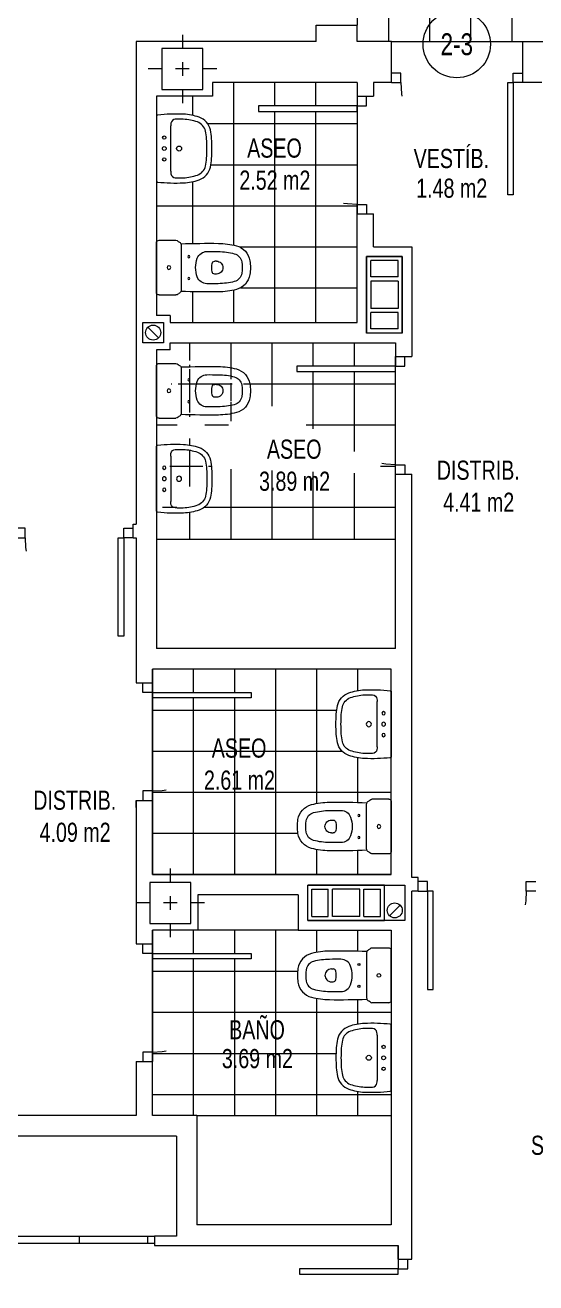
# Model space of a CAD drawing. Header units: millimetres. Extents: x 1426 to 1585, y -58 to 4.
# Drawn here: x 1487.88 to 1491.61, y -49.41 to -40.22 of the extents above; entities that cross this region are included whole.
import ezdxf
from ezdxf.enums import TextEntityAlignment as Align

# ---------------------------------------------------------------- set-up
doc = ezdxf.new("R2010")
doc.units = ezdxf.units.MM
doc.header["$LTSCALE"] = 0.35
doc.linetypes.add('DASHDOT', pattern=[1, 0.5, -0.25, 0, -0.25])
doc.linetypes.add('PUNTOS', pattern=[6.35, 0, -6.35])
for name, color, linetype, lineweight in [('BAJANTES', 9, 'Continuous', 0), ('BARRIDO_PUERTA', 251, 'PUNTOS', 0), ('CARPINTERIA', 4, 'Continuous', 0), ('ESCALERAS', 7, 'Continuous', 0), ('GRAFISMOS', 8, 'DASHDOT', 0), ('MUROS', 1, 'Continuous', 0), ('PILARES', 7, 'Continuous', 0), ('SANITARIOS', 7, 'Continuous', 0), ('SHUNT', 9, 'Continuous', 0), ('SOLERIA', 251, 'Continuous', 0), ('SUPERFICIES', 2, 'Continuous', 0), ('TEXTOS', 3, 'Continuous', 0)]:
    doc.layers.add(name, color=color, linetype=linetype, lineweight=lineweight)
doc.styles.add('SWIS721 Lt', font='swisscl.ttf')

# ---------------------------------------------------------------- blocks, each defined once
blk = doc.blocks.new('S INODORO1')
at = {"layer": 'SANITARIOS'}
for p, q in [((0.1882334308126161, 0), (-0.1882334308126303, 0)), ((-0.1999999999999886, -0.01822664579822231), (-0.1999999999999886, -0.1409999999999627)), ((0.1999999999999886, -0.01822664579822231), (0.1999999999999886, -0.1409999999999627)), ((-0.1918808964199457, -0.156575817573966), (-0.1880054885781419, -0.1619811544979335)), ((-0.163999997858383, -0.17999999999995), (0.1639999999999873, -0.17999999999995)), ((0.1918808985615499, -0.156575817573966), (0.1880054907197461, -0.1619811544979335)), ((-0.04699999999999704, -0.4369999973025642), (-0.04699999999999704, -0.4242945784064887)), ((0.04699999999999704, -0.4369999973025642), (0.04699999999999704, -0.4242945784064887))]:
    blk.add_line(p, q, dxfattribs=at)
blk.add_lwpolyline([(0.1177193807845924, -0.3673107612016917, 0.3145851973718788), (0.0683515056235251, -0.2970423673297677)], format="xyb", dxfattribs=at)
for centre, radius in [((0, -0.09000000000003183), 0.0135), ((0, -0.09000000000003183), 0.0135), ((-0.0800000000000125, -0.23599999999999), 0.0075), ((0.0800000000000125, -0.23599999999999), 0.0075)]:
    blk.add_circle(centre, radius, dxfattribs=at)
for centre, radius, start, end in [((0.1800000000000068, -0.01822664579822231), 0.02, 0, 65.69011829601511), ((-0.1800000000000068, -0.01822664579822231), 0.02, 114.3098817039974, 180), ((-0.1810000000000116, -0.1409999999999627), 0.019, 180, 235.0627641955378), ((-0.1639999999999873, -0.1549999999999727), 0.025, 196.2152195323952, 246.6223783547732), ((5.322258117191922, -0.382957534321692), 5.5, 177.8638331676418, 180.7094562231261), ((-0.163999997858383, -0.1549999999999727), 0.025, 246.6223783547732, 270.000004908241), ((0.1639999999999873, -0.1549999999999727), 0.025, 269.999995091759, 293.3776216452268), ((0.1640000021415915, -0.1549999999999727), 0.025, 293.3776216452268, 343.7847804676048), ((-5.322258117191922, -0.3829575343216884), 5.5, 359.2905437768738, 2.136166832358183), ((0.1810000021416158, -0.1409999999999627), 0.019, 304.9372358044623, 0), ((5.322258117191922, -0.382957534321692), 5.44, 179.8352030700626, 180.7094562231265), ((-0.04271969101469608, -0.3675264795811017), 0.075, 109.9839884045838, 179.8352030700626), ((0, -0.4850000000000136), 0.2, 70.01601159542828, 109.9839884045838), ((-5.322258117191922, -0.3829575343216884), 5.44, 359.2905437768735, 0.1647969299373794), ((0.3726375855731305, -0.4442485856892517), 0.55, 180.7094562231261, 194.5394939202496), ((0.3726375855731305, -0.4442485856892517), 0.49, 180.7094562231265, 194.5394939202496), ((-0.02700000000001523, -0.4242945784064887), 0.02, 99.71514937207024, 180), ((0, -0.4370000000000118), 0.047, 179.999996711712, 270), ((0, -0.5819999999999936), 0.18, 80.2848506279215, 99.71514937207024), ((0, -0.4370000000000118), 0.047, 270, 3.288288058078042e-06), ((0.02700000000001523, -0.4242945784064887), 0.02, 1.017777498068325e-13, 80.28485062792974), ((-0.3726375855731305, -0.4442485856892517), 0.49, 345.4605060797502, 359.2905437768735), ((-0.3726375855731305, -0.4442485856892517), 0.55, 345.4605021030711, 359.2905437768738), ((-0.03003993384598402, -0.5486842853060807), 0.134, 194.5394815747347, 261.1838169393084), ((-0.03003993384598402, -0.5486842853060807), 0.074, 194.5394815747347, 261.1838169393084), ((0, -0.3550000000000182), 0.27, 261.1838164021437, 278.8161839650988), ((0.03003993384598402, -0.5486842853060807), 0.074, 278.8161830606915, 345.4605184252652), ((0.03003993384598402, -0.5486842853060807), 0.134, 278.8161830606915, 345.4605021030711), ((0, -0.3550000000000182), 0.33, 261.1838164021437, 278.816183965098)]:
    blk.add_arc(centre, radius, start, end, dxfattribs=at)
blk = doc.blocks.new('SHUNT 56x21')
at = {"layer": 'SHUNT'}
for p, q in [((0, 0.2599999999999909), (0, 0)), ((0.5599999999999454, 0.2599999999996783), (0, 0.2599999999999909)), ((0.1500000000000909, 0.2300000000000182), (0.0300000000000864, 0.2300000000000182)), ((0.0300000000000864, 0.2300000000000182), (0.0300000000000864, 0.02999999999997272)), ((0.1500000000000909, 0.2300000000000182), (0.1500000000000909, 0.02999999999997272)), ((0.1800000000000637, 0.2300000000000182), (0.1800000000000637, 0.02999999999997272)), ((0.1800000000000637, 0.2300000000000182), (0.3799999999999955, 0.2300000000000182)), ((0.3799999999999955, 0.2300000000000182), (0.3799999999999955, 0.02999999999997272)), ((0.5299999999999727, 0.2299999999998477), (0.4099999999999682, 0.2299999999998477)), ((0.4099999999999682, 0.2299999999998477), (0.4099999999999682, 0.02999999999980218)), ((0.5299999999999727, 0.2299999999998477), (0.5299999999999727, 0.02999999999980218)), ((0.5599999999999454, 0.2599999999996783), (0.5599999999999739, -1.56319401867222e-13)), ((0, 0), (0.5599999999999739, -1.56319401867222e-13)), ((0.1500000000000909, 0.02999999999997272), (0.0300000000000864, 0.02999999999997272)), ((0.1800000000000637, 0.02999999999997272), (0.3799999999999955, 0.02999999999997272)), ((0.5299999999999727, 0.02999999999980218), (0.4099999999999682, 0.02999999999980218))]:
    blk.add_line(p, q, dxfattribs=at)
blk = doc.blocks.new('PILAR 30x30')
at = {"layer": 'GRAFISMOS', "ltscale": 0.5}
for p, q in [((0, 0.2499999999999858), (0, -0.2499999999999858)), ((0.2499999999999716, 0), (-0.25, 0))]:
    blk.add_line(p, q, dxfattribs=at)
at = {"layer": 'PILARES'}
blk.add_lwpolyline([(0.1499999999999773, -0.1500000000000021), (0.1499999999999773, 0.149999999999995), (-0.1500000000000057, 0.149999999999995), (-0.1500000000000057, -0.1500000000000021)], close=True, dxfattribs=at)
blk = doc.blocks.new('S LAVABO1')
at = {"layer": 'SANITARIOS'}
for p, q in [((0.2960817150196817, 0), (-0.2960817150196817, 0)), ((-0.2065305105095376, -0.1299999999999955), (0.206530511432959, -0.1299999999999955))]:
    blk.add_line(p, q, dxfattribs=at)
for centre, radius in [((-0.1000000000000227, -0.07000000000005002), 0.015), ((0, -0.07000000000005002), 0.0175), ((0.1000000000000227, -0.07000000000005002), 0.015), ((0, -0.2050000000000409), 0.023)]:
    blk.add_circle(centre, radius, dxfattribs=at)
for centre, radius, start, end in [((-0.2960817150196817, -0.009999999999990905), 0.01, 90, 173.6261614113595), ((0.2960817150196817, -0.009999999999990905), 0.01, 6.373838588640401, 90), ((1.184708166736641, -0.1754125934993453), 1.5, 173.6261614113596, 182.6930360595679), ((-1.184708166736641, -0.1754125934993453), 1.5, 357.3069639404321, 6.3738385886403), ((1.186135394913322, -0.2209411878851597), 1.454, 178.0233761962638, 180.8979986071595), ((-0.2269999999999754, -0.1710000000000491), 0.04, 95.59371676879408, 179.6994568863144), ((-0.2065305105095376, -0.3799999999999955), 0.25, 90.00000021162609, 95.59371676879408), ((0.2065305105095376, -0.3799999999999955), 0.25, 84.4062832312059, 89.99999978837394), ((0.2269999999999754, -0.1710000000000491), 0.04, 0.3005431136856259, 84.4062832312059), ((-1.186135394913322, -0.2209411878851597), 1.454, 359.1020013928405, 1.97662380373624), ((0.18581257366111, -0.2223976351006058), 0.5, 182.6930360595679, 199.340620271271), ((0.18581257366111, -0.2223976351006058), 0.454, 182.6930360595679, 199.340620271271), ((-0.18581257366111, -0.2223976351006058), 0.454, 340.659379728729, 357.3069639404321), ((-0.18581257366111, -0.2223976351006058), 0.5, 340.659379728729, 357.3069639404321), ((-0.1349999999999909, -0.3350000000000364), 0.16, 199.34062003409, 257.4428701847792), ((-0.1349999999999909, -0.3350000000000364), 0.114, 199.34062003409, 257.4428701847792), ((-0.06107958876236808, -0.003132898885041868), 0.454, 257.4428701847792, 266.4982176842357), ((0, 0.9950000000000045), 1.454, 266.4982176842357, 273.5017823157644), ((0.06107958876236808, -0.003132898885041868), 0.454, 273.5017823157644, 282.5571298152208), ((0.1349999999999909, -0.3350000000000364), 0.114, 282.5571298152208, 340.6593799659099), ((0.1349999999999909, -0.3350000000000364), 0.16, 282.5571298152208, 340.6593799659099), ((-0.06107958876236808, -0.003132898885041868), 0.5, 257.4428701847792, 266.4982176842357), ((0, 0.9950000000000045), 1.5, 266.4982176842357, 273.5017823157644), ((0.06107958876236808, -0.003132898885041868), 0.5, 273.5017823157644, 282.5571298152208)]:
    blk.add_arc(centre, radius, start, end, dxfattribs=at)
blk = doc.blocks.new('bajante')
at = {"layer": 'BAJANTES'}
blk.add_line((-0.03889087296533944, -0.03889087296518312), (0.03889087296511207, 0.03889087296535365), dxfattribs=at)
blk.add_circle((0, 0), 0.055, dxfattribs=at)
blk = doc.blocks.new('C P082')
at = {"layer": 'BARRIDO_PUERTA'}
blk.add_arc((0.07000000000016371, 0), 0.8200000000001637, 2.605510395054913e-11, 87.20397430368445, dxfattribs=at)
at = {"layer": 'CARPINTERIA'}
for p, q in [((0.07000000000016371, 0.8190238091779065), (0.1100000000005821, 0.8190238091779065)), ((0.07000000000016371, 0), (0.07000000000016371, 0.8190238091779065)), ((0.1100000000005821, 0.8190238091779065), (0.1100000000005821, 0)), ((0, 0), (0.07000000000016371, 0)), ((0.1100000000005821, 0), (0.07000000000016371, 0)), ((0.07000000000016371, 0), (0.07000000000016371, -0.07000000000016371)), ((0.8900000000003274, 0), (0.8900000000003274, -0.07000000000016371)), ((0.9600000000004911, -9.094947017729282e-13), (0.8900000000003274, 0)), ((0.07000000000016371, -0.07000000000016371), (0, -0.07000000000016371)), ((0.8900000000003274, -0.07000000000016371), (0.9600000000004911, -0.07000000000061846))]:
    blk.add_line(p, q, dxfattribs=at)
blk = doc.blocks.new('C P072')
at = {"layer": 'BARRIDO_PUERTA'}
blk.add_arc((0.06790447680714351, -0.0008679941265654634), 0.722096044878664, 0.06887229536583446, 86.65797362140653, dxfattribs=at)
at = {"layer": 'CARPINTERIA'}
for p, q in [((0.07000000000016371, 0.7200000000002547), (0.1100000000005821, 0.7200000000002547)), ((0.07000000000016371, 0), (0.07000000000016371, 0.7200000000002547)), ((0.1100000000005821, 0.7200000000002547), (0.1100000000005821, 0)), ((0, 0), (0.07000000000016371, 0)), ((0.1100000000005821, 0), (0.07000000000016371, 0)), ((0.07000000000016371, 0), (0.07000000000016371, -0.07000000000016371)), ((0.7900000000004184, 0), (0.7900000000004184, -0.07000000000016371)), ((0.8600000000005821, -9.094947017729282e-13), (0.7900000000004184, 0)), ((0.07000000000016371, -0.07000000000016371), (0, -0.07000000000016371)), ((0.7900000000004184, -0.07000000000016371), (0.8600000000005821, -0.07000000000061846))]:
    blk.add_line(p, q, dxfattribs=at)
blk = doc.blocks.new('ARMARIO 2H')
at = {"layer": 'CARPINTERIA'}
for p, q in [((0, 0.04999999999999716), (1.099999999999909, 0.04999999999999716)), ((0, 0), (1.099999999999909, 0)), ((0.04999999999995453, 0.04999999999999716), (0.04999999999995453, 0)), ((0.5499999999999545, 0.04999999999999716), (0.5499999999999545, 0)), ((1.049999999999955, 0.04999999999999716), (1.049999999999955, 0))]:
    blk.add_line(p, q, dxfattribs=at)

msp = doc.modelspace()

# ---------------------------------------------------------------- hatches: boundary and pattern name
at = {"layer": 'SOLERIA'}
h = msp.add_hatch(dxfattribs=at)
h.set_pattern_fill('ANSI37', color=256, scale=2.403, angle=45, style=0)
h.set_pattern_definition([(90, (1505.251627158006, -39.73548816322316), (-0.300375, 5.551115123125783e-17), []), (180, (1505.251627158006, -39.73548816322316), (-5.551115123125783e-17, -0.300375), [])])
h.paths.add_polyline_path([(1490.303187870864, -39.13549588361904), (1496.951204753269, -39.1354958836185), (1496.951204753269, -37.94551151334705), (1499.151204766196, -37.94551148324029), (1499.151204766196, -39.13549588027013), (1511.402049485929, -39.13549588361851), (1511.402049486787, -39.04549574618766), (1513.552049414036, -39.04549587481575), (1513.552049405238, -39.13549588361875), (1520.200066445148, -39.13549588361909), (1520.200066445148, -40.33548044282728), (1517.582043143207, -40.33548044283207), (1517.582043143207, -40.28548044283189), (1516.382043143207, -40.28548044283237), (1516.382043143207, -40.33548044282717), (1515.87122256936, -40.33548044283256), (1515.87122256936, -40.28548044283237), (1514.67122256936, -40.28548044283189), (1514.67122256936, -40.33548044283207), (1510.525824208757, -40.33548156755221), (1510.525824208757, -40.28548156755203), (1509.325824208757, -40.28548156755155), (1509.325824208757, -40.33548156755173), (1506.707037367578, -40.33548044283207), (1506.707037367578, -40.28548044283189), (1505.507037367579, -40.28548044283237), (1505.507037367579, -40.33548044282717), (1504.996216793731, -40.33548044282724), (1504.996216793731, -40.28548044283237), (1503.796216793732, -40.28548044283189), (1503.796216793732, -40.33548044283207), (1501.177429952552, -40.33548044282664), (1501.177429952552, -40.28548156755155), (1499.977429952553, -40.28548156755203), (1499.977429952553, -40.33548044282724), (1495.832025327116, -40.33548044283207), (1495.832025327116, -40.28548044283189), (1494.632025327117, -40.28548044283237), (1494.632025327117, -40.33548044282717), (1494.121204753269, -40.33548044283256), (1494.121204753269, -40.28548044283237), (1492.92120475327, -40.28548044283189), (1492.92120475327, -40.33548044283207), (1490.303187870864, -40.33548044282731)])
h = msp.add_hatch(dxfattribs=at)
h.set_pattern_fill('ANSI37', color=256, scale=2.4, angle=45, style=0)
h.set_pattern_definition([(90, (1490.302424176934, -40.63549588362525), (-0.3, 5.551115123125783e-17), []), (180, (1490.302424176934, -40.63549588362525), (-5.551115123125783e-17, -0.3), [])])
h.paths.add_polyline_path([(1490.302424176934, -40.63549588362526), (1489.24704957454, -40.63549588363239), (1489.247049574541, -40.73549588361866), (1488.839116498142, -40.73549588361866), (1488.839116498142, -40.880243000076, -0.3819936691886251), (1488.846228376835, -40.87229245037526, -0.03958235651457175), (1489.035828622863, -40.86620019379036, -0.07276681690386003), (1489.149507976692, -40.88833187377193, -0.2590936280430465), (1489.232054700915, -40.98127951139003, -0.03953198113866117), (1489.240875976804, -41.04381286557909, -0.03056833146309331), (1489.240875976804, -41.19040387860414, -0.03953198113836539), (1489.232054700915, -41.25293723279265, -0.2590936280447745), (1489.149507976692, -41.34588487041153, -0.07276681690356435), (1489.035828622864, -41.368016550393, -0.03958235651461937), (1488.846228376835, -41.36192429380811, -0.3819936692125106), (1488.839116498141, -41.35397374410731), (1488.839116498141, -41.79916677454032, -0.29474333107776), (1488.857343143938, -41.78740020535482), (1488.98011649814, -41.78740020535482, -0.2449887212017084), (1488.995692315715, -41.79551930893549), (1489.001097652638, -41.79939471677667, -0.2235592800704531), (1489.017064239942, -41.81348047016866, -0.01241701099872649), (1489.290175200648, -41.8100799540814, -0.06041829651556409), (1489.421441128995, -41.8276516474651, -0.2992740963164277), (1489.520217590747, -41.93682276571635, -0.07708787595144663), (1489.520217590747, -42.03797764499337, -0.2992740963160984), (1489.421441128996, -42.14714876324458, -0.06041829651543472), (1489.290175200648, -42.16472045662821, -0.01241701095728868), (1489.017064240853, -42.16131994057493, -0.223559304179279), (1489.001097652638, -42.17540569607456), (1488.995692315714, -42.17928110391636, -0.2449887056205316), (1488.98011649814, -42.1874002053548), (1488.857343143938, -42.1874002053548, -0.2947433310924629), (1488.83911649814, -42.17563363616832), (1488.83911649814, -42.33740020535488), (1488.939116498142, -42.33740020535488), (1488.939116498142, -42.38740020535497), (1490.302424176931, -42.38740020535474), (1490.302424176932, -41.52549588362357, -0.3968827745484522), (1489.582424176935, -40.84549588362385), (1489.582424176935, -40.80549588362344), (1490.302424176934, -40.80549588362343)])
h.paths.add_polyline_path([(1490.302424176934, -40.84549588362385), (1489.582424176935, -40.84549588362385, 0.396882774548452), (1490.302424176932, -41.52549588362357)], flags=17)
h = msp.add_hatch(dxfattribs=at)
h.set_pattern_fill('ANSI37', color=256, scale=2.4, angle=45, style=0)
h.set_pattern_definition([(90, (1490.582424176938, -42.53740020535471), (-0.3, 5.551115123125783e-17), []), (180, (1490.582424176938, -42.53740020535471), (-5.551115123125783e-17, -0.3), [])])
h.paths.add_polyline_path([(1490.582424176938, -42.70740020535471), (1490.582424176939, -42.63740020535455)], flags=17)
edge = h.paths.add_edge_path()
edge.add_line((1488.839116498142, -43.07563363616743), (1488.839116498142, -43.29339148760831))
edge.add_line((1488.839116498142, -43.7671222316398), (1488.839116498142, -43.97311351389309))
edge.add_arc((1488.994116498142, -43.05140020749651), 0.025, 286.215219532396, 336.6223783547715)
edge.add_arc((1488.980116498142, -43.06840020749653), 0.019, 270, 325.0627641955348)
edge.add_line((1488.995692315716, -43.07928110391646), (1489.00109765264, -43.07540569607466))
edge.add_line((1488.995692315716, -42.69551930893497), (1489.00109765264, -42.69939471677677))
edge.add_line((1488.85734314394, -43.0874002053549), (1488.980116498142, -43.0874002053549))
edge.add_arc((1489.387800783448, -42.9174401392009), 0.134, 284.5394978969312, 351.1838169393085)
edge.add_arc((1489.222074032464, -37.56514208816299), 5.5, 267.8638331676468, 270.7094562231301)
edge.add_arc((1489.283365083831, -42.51476261978178), 0.55, 270.7094562231301, 284.5394978969312)
edge.add_arc((1488.85734314394, -43.06740020535492), 0.02, 204.309881703987, 270)
edge.add_arc((1488.980116498142, -42.7064002053549), 0.019, 34.93723580446515, 90)
edge.add_arc((1488.994116498142, -42.72340020535493), 0.025, 23.37762164522857, 73.78478046760401)
edge.add_arc((1488.85734314394, -42.70740020535491), 0.02, 90, 155.6901182960026)
edge.add_line((1488.85734314394, -42.68740020535493), (1488.980116498142, -42.68740020535493))
edge.add_arc((1489.283365083831, -43.26003779092805), 0.55, 75.46050607975153, 89.29054377686992)
edge.add_arc((1489.222074032464, -48.20965832254684), 5.5, 89.29054377686992, 92.1361668323532)
edge.add_arc((1489.387800783448, -42.85736027150893), 0.134, 8.816183060691408, 75.46051842526587)
edge.add_arc((1489.194116498142, -42.88740020535491), 0.33, 351.1838160349022, 368.8161835978569)
edge.add_arc((1488.979446572941, -44.47802339301338), 1.200000000000017, 87.30696394042734, 96.37383858864739)
edge.add_arc((1489.107116498141, -43.42225685962406), 0.1280000000000018, 12.55712981522223, 70.6593799659029)
edge.add_arc((1489.017034606222, -43.67890691855295), 0.4000000000000057, 70.65937972873608, 87.30696394042734)
edge.add_arc((1488.841622817249, -43.48139318861416), 0.4000000000000057, 3.501782315764078, 12.55712981522223)
edge.add_arc((1488.847116498141, -43.29339148760831), 0.008000000000000115, 96.37383858864739, 180)
edge.add_arc((1488.847116498141, -43.7671222316398), 0.008000000000000115, 180, 263.6261614113526)
edge.add_arc((1488.841622817249, -43.57912053063395), 0.4000000000000057, 347.4428701847778, 356.498217684236)
edge.add_arc((1489.017034606222, -43.38160680069516), 0.4000000000000057, 272.6930360595726, 289.3406202712639)
edge.add_arc((1489.107116498141, -43.63825685962404), 0.1280000000000018, 289.3406200340971, 347.4428701847778)
edge.add_arc((1488.979446572941, -42.58249032623473), 1.200000000000017, 263.6261614113526, 272.6930360595726)
edge.add_arc((1488.043116498141, -43.53025685962405), 1.200000000000017, 356.498217684236, 363.501782315764)
edge.add_line((1490.58242417694, -43.49740020535513), (1490.582424176939, -43.42740020535496))
edge.add_line((1490.582424176939, -42.70740020535471), (1489.862424176938, -42.70740020535471))
edge.add_line((1489.862424176938, -42.70740020535471), (1489.862424176938, -42.74740020535513))
edge.add_line((1489.862424176938, -42.74740020535513), (1490.582424176939, -42.74740020535513))
edge.add_line((1490.58242417694, -43.49740020535513), (1490.582424176938, -42.74740020535513))
edge.add_line((1490.582424176938, -42.53740020535471), (1490.582424176938, -42.6374002053547))
edge.add_line((1490.582424176939, -43.97311351389335), (1490.582424176939, -43.49740020535516))
edge.add_line((1488.939116498142, -42.58740020535485), (1488.939116498142, -42.53740020535489))
edge.add_line((1488.939116498142, -42.58740020535485), (1488.839116498142, -42.58740020535485))
edge.add_line((1488.839116498142, -42.58740020535485), (1488.839116498142, -42.6991667745424))
edge.add_line((1488.939116498142, -42.53740020535489), (1490.582424176938, -42.53740020535471))
edge.add_line((1490.582424176939, -43.97311351389335), (1488.839116498142, -43.97311351389309))
h = msp.add_hatch(dxfattribs=at)
h.set_pattern_fill('ANSI37', color=256, scale=2.4, angle=45, style=0)
h.set_pattern_definition([(90, (1488.809116498159, -44.92161856540267), (-0.3, 5.551115123125783e-17), []), (180, (1488.809116498159, -44.92161856540267), (-5.551115123125783e-17, -0.3), [])])
h.paths.add_polyline_path([(1490.552424176939, -44.92161856540255), (1488.809116498142, -44.92161856540269), (1488.809116498142, -45.02161856540257), (1488.809116498143, -45.09161856540198), (1489.529116498158, -45.09161856540199), (1489.529116498158, -45.1316185654024, -0.3968827745498172), (1488.809116498157, -45.81161856540212), (1488.809116498157, -45.88161856540254), (1488.809116498143, -46.42161856540267), (1490.552424176939, -46.42161856540249), (1490.552424176939, -46.259851996215, -0.2947433311075658), (1490.534197531141, -46.27161856540248), (1490.411424176939, -46.27161856540248, -0.2449887211929895), (1490.395848359365, -46.26349946182214), (1490.390443022441, -46.25962405398064, -0.2235592800724317), (1490.374476435137, -46.24553830058864, -0.0124170109987162), (1490.101365474431, -46.2489388166759, -0.06041829651556676), (1489.970099546083, -46.23136712329215, -0.299274096315954), (1489.871323084332, -46.12219600504095, -0.07708787595138099), (1489.871323084332, -46.02104112576402, -0.2992740963171227), (1489.970099546084, -45.91187000751265, -0.06041829651522308), (1490.101365474431, -45.8942983141291, -0.01241701095727828), (1490.374476434225, -45.89769883018236, -0.2235593041811485), (1490.390443022441, -45.88361307468275), (1490.395848359365, -45.87973766684095, -0.2449887056173604), (1490.411424176939, -45.87161856540251), (1490.534197531141, -45.87161856540251, -0.294743331112823), (1490.552424176939, -45.88338513459025), (1490.552424176939, -45.56071740402903, -0.3819936691762527), (1490.545312298246, -45.56866795372962, -0.03958235651481077), (1490.355712052217, -45.57476021031471, -0.07276681690414348), (1490.242032698388, -45.55262853033314, -0.2590936280424079), (1490.159485974165, -45.45968089271519, -0.03953198113855968), (1490.150664698276, -45.39714753852636, -0.03056833146358342), (1490.150664698276, -45.25055652549897, -0.03953198113650719), (1490.159485974165, -45.18802317131328, -0.259093628045377), (1490.242032698387, -45.09507553369387, -0.072766816904318), (1490.355712052217, -45.07294385371203, -0.03958235651457168), (1490.545312298245, -45.07903611029693, -0.3819936692338518), (1490.552424176939, -45.08698665999771)])
h.paths.add_polyline_path([(1489.529116498158, -45.1316185654024), (1488.809116498159, -45.13161856540238), (1488.809116498157, -45.81161856540212, 0.3968827745498173)], flags=17)
h = msp.add_hatch(dxfattribs=at)
h.set_pattern_fill('ANSI37', color=256, scale=2.4, angle=45, style=0)
h.set_pattern_definition([(90, (1488.809116498143, -46.82965166303882), (-0.3, 5.551115123125783e-17), []), (180, (1488.809116498143, -46.82965166303882), (-5.551115123125783e-17, -0.3), [])])
h.paths.add_polyline_path([(1490.101365474432, -46.98233141176525, -0.012417010957268), (1490.374476434227, -46.98573192781853, -0.2235593041791698), (1490.390443022442, -46.97164617231892), (1490.395848359366, -46.96777076447712, -0.2449887056173603), (1490.41142417694, -46.95965166303868), (1490.534197531142, -46.95965166303868, -0.2947433310606629), (1490.552424176939, -46.97141823222294), (1490.552424176939, -46.8296516630376), (1489.872424176938, -46.8296516630376), (1489.139116498143, -46.82965166303894), (1488.809116498143, -46.82965166303882), (1488.809116498144, -46.9296516630397), (1488.809116498152, -46.9996516630391), (1489.529116498152, -46.9996516630391), (1489.529116498152, -47.03965166303951, -0.3968827745495871), (1488.809116498152, -47.71965166303935), (1488.809116498151, -47.78965166303951), (1488.809116498149, -48.18375831352146), (1489.133346896951, -48.18375831352146), (1490.552424176938, -48.18375831352144), (1490.552424176938, -47.99875050166504, -0.3819936691803238), (1490.545312298245, -48.00670105136575, -0.0395823565146671), (1490.355712052216, -48.01279330795069, -0.07276681690386008), (1490.242032698388, -47.99066162796912, -0.2590936280430465), (1490.159485974165, -47.89771399035101, -0.03953198113868336), (1490.150664698275, -47.83518063616199, -0.03056833146348246), (1490.150664698276, -47.68858962313508, -0.03953198113656903), (1490.159485974164, -47.62605626894929, -0.259093628045377), (1490.242032698387, -47.53310863132987, -0.072766816904318), (1490.355712052216, -47.51097695134803, -0.03958235651457168), (1490.545312298245, -47.51706920793294, -0.3819936692047184), (1490.552424176938, -47.52501975763372), (1490.552424176938, -47.34788509385468, -0.2947433310551566), (1490.534197531142, -47.35965166303865), (1490.41142417694, -47.35965166303865, -0.2449887211874417), (1490.395848359366, -47.35153255945864), (1490.390443022442, -47.34765715161681, -0.2235592800704532), (1490.374476435138, -47.33357139822481, -0.01241701099873689), (1490.101365474432, -47.33697191431208, -0.06041829651534835), (1489.970099546084, -47.31940022092852, -0.2992740963162225), (1489.871323084333, -47.21022910267738, -0.07708787595168787), (1489.871323084333, -47.10907422340005, -0.2992740963157907), (1489.970099546084, -46.99990310514901, -0.0604182965156496)])
h.paths.add_polyline_path([(1489.529116498152, -47.03965166303951), (1488.809116498144, -47.03965166303951), (1488.80911649815, -47.71965166303925, 0.3968827745501867)])

# ---------------------------------------------------------------- linework, layer by layer
at = {"layer": 'ESCALERAS'}
msp.add_line((1489.872424176938, -46.8296516630376), (1489.139116498143, -46.82965166303894), dxfattribs=at)
for points in [[(1490.372424176938, -41.90549588348984), (1490.632424176938, -41.90549588348984), (1490.632424176938, -42.46549588348979), (1490.372424176938, -42.46549588348979)], [(1488.889116498142, -42.53740020535484), (1488.739116498142, -42.53740020535484), (1488.739116498142, -42.38740020535486), (1488.889116498142, -42.38740020535486)], [(1489.942424176938, -46.75965166303876), (1489.942424176938, -46.49965166303877), (1490.652424176938, -46.49965166303893), (1490.652424176938, -46.75965166303892)]]:
    msp.add_lwpolyline(points, close=True, dxfattribs=at)
at = {"layer": 'MUROS'}
for p, q in [((1490.003187870862, -40.21548816322423), (1490.303187870864, -40.215488163224)), ((1488.689116498142, -40.33548044282725), (1488.689116498142, -43.86102960239504)), ((1490.553187870864, -40.63548044282934), (1490.553187870864, -40.33548044282731)), ((1489.247049574541, -40.63549588363239), (1489.24704957454, -40.73549588361866)), ((1489.24704957454, -40.73549588361866), (1488.839116498142, -40.73549588361866)), ((1490.302424176932, -40.73549588362366), (1490.422424176929, -40.73549588362409)), ((1490.302424176934, -41.59549588362336), (1490.422424176937, -41.59549588362405)), ((1488.939116498142, -42.33740020535488), (1488.839116498142, -42.33740020535488)), ((1488.939116498142, -42.33740020535488), (1488.939116498142, -42.3874002053548)), ((1488.939116498142, -42.58740020535485), (1488.939116498142, -42.53740020535489)), ((1488.839116498142, -42.58740020535485), (1488.839116498142, -44.7716185654027)), ((1488.939116498142, -42.58740020535485), (1488.839116498142, -42.58740020535485)), ((1488.689116498142, -43.96102960239546), (1488.689116498142, -45.02161856540238)), ((1490.582424176939, -44.77161856540402), (1488.839116498142, -44.77161856540268)), ((1490.582424176939, -44.7716185654027), (1488.839116498142, -44.77161856540287)), ((1490.552424176939, -44.92161856540253), (1488.809116498142, -44.92161856540267)), ((1488.809116498159, -45.02161856540294), (1488.809116498159, -44.92161856540275)), ((1488.809116498142, -44.92161856540267), (1488.809116498142, -45.02161856540257)), ((1490.552424176938, -44.92161856540267), (1488.839116498142, -44.9216185654025)), ((1488.689116498147, -45.02161856540216), (1488.809116498142, -45.02161856540257)), ((1488.689116498149, -45.88161856540186), (1488.809116498142, -45.88161856540254)), ((1488.689116498142, -45.88161856540183), (1488.689116498144, -46.9296516630395)), ((1488.809116498142, -45.88161856540254), (1488.809116498143, -46.42161856540267)), ((1490.552424176939, -46.42161856540249), (1488.809116498143, -46.42161856540267)), ((1489.872424176938, -46.57161856540254), (1489.139116498142, -46.57161856540265)), ((1489.872424176938, -46.57161856540254), (1489.872424176938, -46.8296516630376)), ((1489.872424176938, -46.8296516630376), (1490.552424176939, -46.8296516630376)), ((1488.68911649814, -46.92965166303927), (1488.809116498144, -46.9296516630397)), ((1488.689116498142, -47.78965166303895), (1488.809116498151, -47.78965166303964)), ((1488.689116498144, -47.78965166303895), (1488.689116498142, -48.18375831352146)), ((1488.809116498149, -48.18375831352146), (1488.809116498151, -47.78965166303964)), ((1488.689116498142, -48.18375831352061), (1487.514269616963, -48.18375831352061)), ((1488.689116498142, -48.18375831352143), (1487.514269616963, -48.18375831352146)), ((1489.133346896951, -48.18375831352146), (1488.809116498149, -48.18375831352146)), ((1489.133346896951, -48.18375831352146), (1489.133346896951, -48.98375831352138)), ((1488.98334689695, -48.33375831352146), (1487.564269616964, -48.33375831352144)), ((1488.98334689695, -48.33375831352146), (1488.98334689695, -49.06538808881061)), ((1490.552424176938, -48.98375831352113), (1489.133346896951, -48.98375831352138)), ((1488.823808256959, -49.06538808881064), (1488.823808256959, -49.13375831350212)), ((1488.98334689695, -49.06538808881061), (1488.823808256959, -49.06538808881064)), ((1488.823808256959, -49.13375831350212), (1490.602426999865, -49.13375831350201)), ((1490.60241729312, -49.23375831350214), (1490.702414470191, -49.23375831350214)), ((1490.602426999865, -49.23375831350214), (1490.702424176936, -49.23375831350214))]:
    msp.add_line(p, q, dxfattribs=at)
at = {"layer": 'MUROS', "lineweight": 0}
for p, q in [((1490.003187870864, -40.33548044282733), (1490.003187870864, -40.21548816322423)), ((1490.303187870864, -40.33548044282731), (1490.303187870864, -40.215488163224)), ((1490.003187870864, -40.33548044282731), (1488.689116498142, -40.33548044282725)), ((1490.553187870864, -40.33548044282731), (1490.303187870864, -40.33548044282731)), ((1491.513187870866, -40.63548044282972), (1491.513187870866, -40.33548044282718)), ((1491.513187870866, -40.33548044282718), (1492.971204753269, -40.33548044282724)), ((1490.302424176934, -40.63549588362525), (1489.247049574541, -40.63549588363239)), ((1490.302424176934, -40.63549588362392), (1490.302424176935, -40.73549588362389)), ((1490.302424176933, -40.63549588362523), (1490.302424176934, -40.73549588362366)), ((1490.553187948213, -40.63549588362353), (1490.422424176928, -40.63549588362442)), ((1490.422424176928, -40.63549588362442), (1490.422424176929, -40.73549588362409)), ((1490.553187870864, -40.63548044282934), (1490.463955703026, -40.63548044283235)), ((1491.652424176938, -40.63548044283218), (1491.513187870866, -40.63548044283223)), ((1488.839116498142, -40.73549588361866), (1488.83911649814, -42.33740020535488)), ((1490.302424176935, -41.69549588362354), (1490.302424176936, -41.59549588362299)), ((1490.30242417693, -42.38740020535474), (1490.302424176935, -41.59549588362322)), ((1490.422424176936, -41.83549588348983), (1490.422424176939, -41.59549588362405)), ((1490.422424176936, -41.83549588348983), (1490.702424176938, -41.83549588348985)), ((1490.702424176938, -41.83549588348985), (1490.702424176938, -42.63740020535527)), ((1488.939116498142, -42.38740020535497), (1490.30242417693, -42.38740020535474)), ((1488.939116498142, -42.53740020535489), (1490.582424176938, -42.53740020535471)), ((1490.582424176938, -42.53740020535471), (1490.582424176938, -42.6374002053547)), ((1490.582424176938, -42.6374002053547), (1490.702424176931, -42.63740020535524)), ((1490.582424176939, -43.49740020535516), (1490.702424176938, -43.49740020535511)), ((1490.582424176939, -44.7716185654027), (1490.582424176939, -43.49740020535516)), ((1490.702424176937, -46.44382243332954), (1490.702424176939, -43.49740020535511)), ((1488.669116498142, -43.96102960239541), (1488.669116498142, -43.86102960239504)), ((1488.669116498142, -43.86102960239501), (1488.689116498142, -43.86102960239501)), ((1488.669116498142, -43.96102960239549), (1488.689116498142, -43.96102960239549)), ((1490.552424176939, -46.42161856540249), (1490.552424176939, -44.92161856540253)), ((1488.689116498149, -45.93161856540204), (1488.68911649815, -45.88161856540146)), ((1490.747424176938, -46.44382243332957), (1490.702424176938, -46.44382243332954)), ((1490.747424176938, -46.54382243333064), (1490.747424176938, -46.44382243332957)), ((1490.747424176938, -46.54382243333064), (1490.702424176938, -46.54382243333064)), ((1490.702424176936, -49.23375831350226), (1490.702424176937, -46.54382243333063)), ((1490.552424176939, -46.8296516630376), (1490.552424176938, -48.98375831352113)), ((1490.60241729312, -49.23375831350214), (1490.60241729312, -49.13375831350212)), ((1490.602426999866, -49.13375831350212), (1490.602426999866, -49.23375831350214)), ((1490.602426999865, -49.23375831350214), (1490.602426999865, -49.13375831350201)), ((1490.602426999866, -49.23375831350211), (1490.702424176936, -49.23375831350223))]:
    msp.add_line(p, q, dxfattribs=at)
at = {"layer": 'MUROS'}
msp.add_lwpolyline([(1489.139116498142, -46.57161856540265), (1489.139116498143, -46.82965166303894), (1488.809116498143, -46.82965166303882), (1488.809116498144, -46.9296516630397)], dxfattribs=at)
at = {"layer": 'SANITARIOS'}
for p, q in [((1490.582424176939, -43.97311351389335), (1488.839116498142, -43.97311351389309)), ((1489.133346896951, -48.18375831352146), (1490.552424176938, -48.18375831352143))]:
    msp.add_line(p, q, dxfattribs=at)
at = {"layer": 'SOLERIA'}
for p, q in [((1490.303187870864, -39.25548816322237), (1490.303187870864, -40.215488163224)), ((1490.553187870864, -40.33548044282731), (1491.513187870866, -40.33548044282718)), ((1490.302424176934, -40.73549588362366), (1490.302424176935, -41.59549588362336)), ((1490.58242417694, -43.49740020535513), (1490.582424176938, -42.6374002053547)), ((1488.809116498159, -45.02161856540257), (1488.809116498157, -45.88161856540254)), ((1488.809116498144, -46.9296516630397), (1488.809116498151, -47.78965166303951))]:
    msp.add_line(p, q, dxfattribs=at)
at = {"layer": 'TEXTOS', "color": 7}
msp.add_circle((1491.030433799974, -40.35493622433109), 0.2455440864008728, dxfattribs=at)

# ---------------------------------------------------------------- block references
at = {"layer": 'BAJANTES', "rotation": 90}
msp.add_blockref('bajante', (1488.814116498142, -42.46240020535485), dxfattribs=at)
at = {"layer": 'BAJANTES'}
msp.add_blockref('bajante', (1490.577424176938, -46.68465166303896), dxfattribs=at)
at = {"layer": 'CARPINTERIA'}
for name, p, rotation in [('C P082', (1491.513187870866, -40.63548044282988), 180.0000000000227), ('C P072', (1488.669116498142, -43.96102960239549), 180), ('C P072', (1488.809116498158, -45.02161856540182), 270), ('C P072', (1488.809116498152, -46.92965166303893), 270)]:
    msp.add_blockref(name, p, dxfattribs=dict(at, rotation=rotation))
at = {"layer": 'CARPINTERIA', "xscale": -1}
for p, rotation in [((1490.302424176935, -40.73549588362327), 90), ((1490.582424176939, -42.63740020535455), 90), ((1490.747424176938, -46.54382243333064), 180), ((1490.602426999866, -49.23375831350214), 90)]:
    msp.add_blockref('C P072', p, dxfattribs=dict(at, rotation=rotation))
at = {"layer": 'CARPINTERIA'}
msp.add_blockref('ARMARIO 2H', (1487.723808256959, -49.11538808881065), dxfattribs=at)
at = {"layer": 'PILARES'}
for p in [(1489.027697492211, -40.53549588361864), (1488.939106791395, -46.62965166303892)]:
    msp.add_blockref('PILAR 30x30', p, dxfattribs=at)
at = {"layer": 'SANITARIOS', "yscale": 0.8000000000000114}
for p, xscale, zscale, rotation in [((1488.839116498142, -41.11710837209169), 0.8000000000000114, 0.8000000000000114, 90), ((1488.839116498141, -43.53025685962405), -0.8000000000000114, 0.8, 90), ((1490.552424176938, -45.32385203201336), -0.8000000000000114, 0.8, 270), ((1490.552424176938, -47.76188512964936), 0.8000000000000114, 0.8000000000000114, 270)]:
    msp.add_blockref('S LAVABO1', p, dxfattribs=dict(at, xscale=xscale, zscale=zscale, rotation=rotation))
at = {"layer": 'SANITARIOS', "xscale": -1}
for p, rotation in [((1488.83911649814, -41.98740020535481), 90), ((1488.839116498142, -42.88740020535491), 90), ((1490.552424176939, -46.0716185654025), 270)]:
    msp.add_blockref('S INODORO1', p, dxfattribs=dict(at, rotation=rotation))
at = {"layer": 'SANITARIOS', "rotation": 270}
msp.add_blockref('S INODORO1', (1490.55242417694, -47.15965166303867), dxfattribs=at)
at = {"layer": 'SHUNT'}
for p, rotation in [((1490.372424176938, -41.90549588348984), 270), ((1490.502424176938, -46.49965166303901), 180)]:
    msp.add_blockref('SHUNT 56x21', p, dxfattribs=dict(at, rotation=rotation))

# ---------------------------------------------------------------- texts
at = {"layer": 'SUPERFICIES', "style": 'SWIS721 Lt'}
for s, p in [('2.52 m2', (1489.702424176934, -41.27806877976817)), ('1.48 m2', (1490.993528325669, -41.33693269839704)), ('3.89 m2', (1489.846319500711, -43.47840529505513)), ('4.41 m2', (1491.190286547368, -43.63197856698977)), ('2.61 m2', (1489.443946903647, -45.66265022784713)), ('4.09 m2', (1488.244259523083, -46.04396006986249)), ('3.69 m2', (1489.574874155275, -47.69762622274018))]:
    msp.add_text(s, height=0.14, dxfattribs=at).set_placement(p, align=Align.TOP_CENTER)
at = {"layer": 'TEXTOS', "color": 2, "style": 'SWIS721 Lt'}
msp.add_text('2-3', height=0.16, dxfattribs=at).set_placement((1491.030433799974, -40.35493622433109), align=Align.MIDDLE)
at = {"layer": 'TEXTOS', "style": 'SWIS721 Lt'}
for s, p in [('ASEO', (1489.699668335352, -41.11370400037656)), ('VESTÍB.', (1490.990772484088, -41.17256791900547)), ('ASEO', (1489.843563659129, -43.31404051566351)), ('DISTRIB.', (1491.187530705787, -43.46761378759818)), ('ASEO', (1489.441191062065, -45.49828544845551)), ('DISTRIB.', (1488.241503681501, -45.8795952904709)), ('BAÑO', (1489.572118313694, -47.53897572906286)), ('SALÓN-COMEDOR-COCINA', (1492.516615427357, -48.38399516916483))]:
    msp.add_text(s, height=0.14, dxfattribs=at).set_placement(p, align=Align.MIDDLE)

doc.saveas('drawing.dxf')
